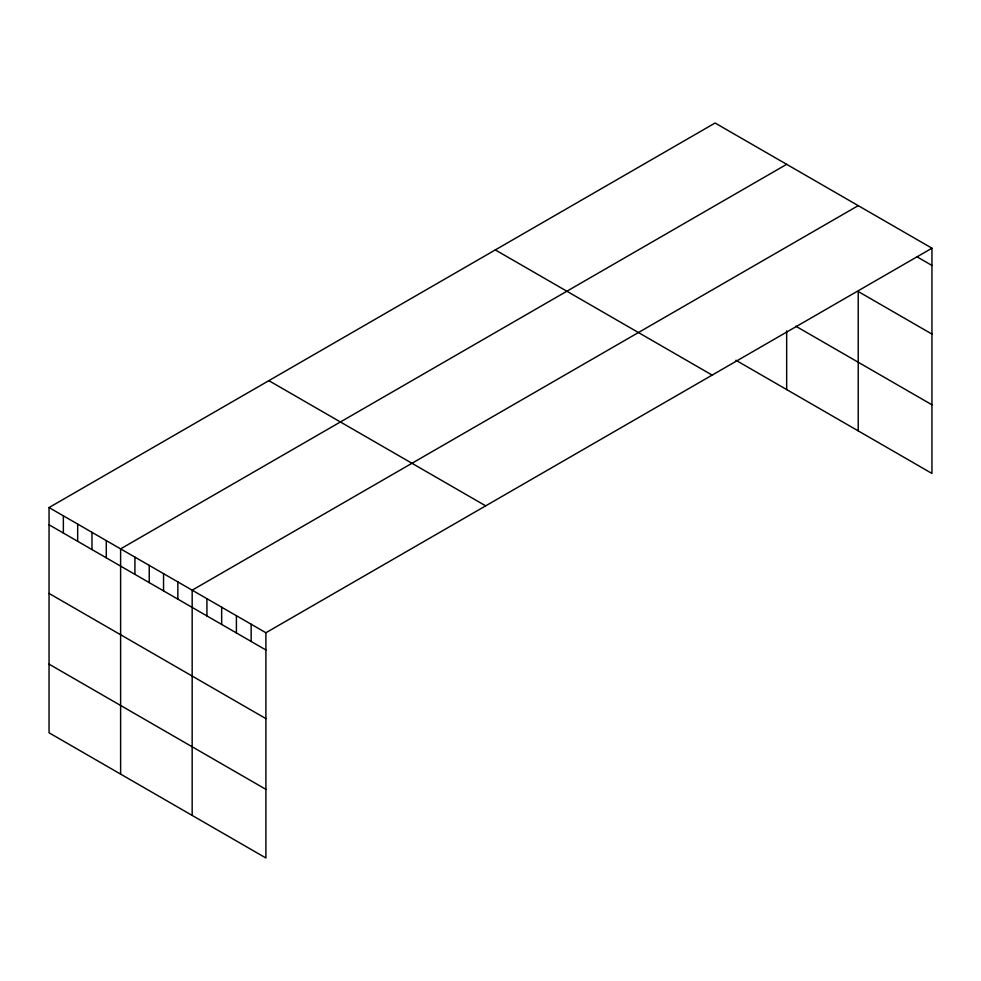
<?xml version="1.0" encoding="UTF-8"?>
<svg xmlns="http://www.w3.org/2000/svg" width="981" height="981" viewBox="0 0 981 981"><rect width="100%" height="100%" fill="white"/><g stroke="black" fill="none" stroke-linecap="round" stroke-linejoin="round"><path stroke-width="1.47" d="M49.05 507.557L265.9 632.745L265.9 857.983L49.05 732.795L49.05 507.557L715.1 123.017L931.95 248.205L931.95 473.443L735.922 360.272M786.664 164.33L120.614 548.87L120.614 774.107M858.228 205.642L192.166 590.182L192.166 815.419M265.9 632.745L931.95 248.205M917.21 256.924L931.95 265.434M931.95 334.08L858.228 291.516L858.228 430.88M795.775 326.183L931.95 404.797M495.307 249.91L712.157 375.11M268.843 380.653L485.693 505.853M49.05 524.786L265.9 649.974M49.05 593.431L265.9 718.619M49.05 664.149L265.9 789.349M786.664 330.928L786.664 389.567M251.148 624.235L251.148 641.464M236.409 615.725L236.409 632.953M221.657 607.214L221.657 624.443M206.917 598.692L206.917 615.921M177.855 581.917L177.855 599.146M163.545 573.664L163.545 590.893M149.235 565.399L149.235 582.628M134.924 557.134L134.924 574.363M106.291 540.605L106.291 557.833M91.981 532.34L91.981 549.568M77.671 524.087L77.671 541.316M63.36 515.822L63.36 533.051"/></g></svg>
